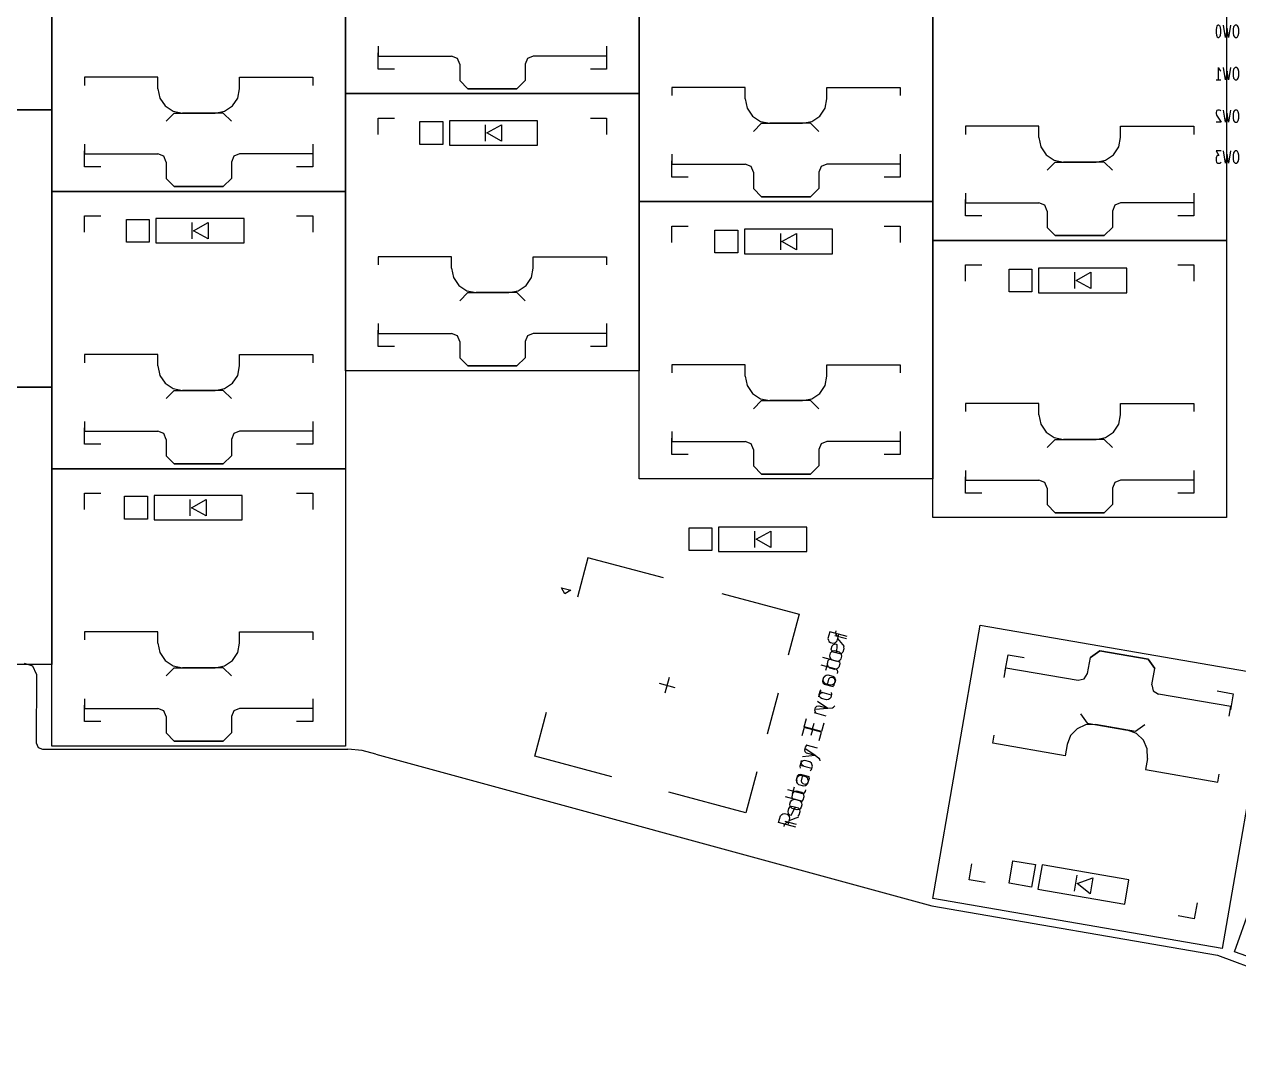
# Model space of a CAD drawing. Extents: x 10 to 287, y 10 to 200.
# Drawn here: x 93.2 to 167.7, y 73.4 to 136.4 of the extents above; entities that cross this region are included whole.
import ezdxf

# ---------------------------------------------------------------- set-up
doc = ezdxf.new("R2010")
doc.units = 0

msp = doc.modelspace()

# ---------------------------------------------------------------- linework, layer by layer
at = {"layer": 'Layer 1'}
for p, q in [((112.91, 132.107), (112.91, 149.107)), ((130.91, 149.107), (130.91, 132.107)), ((94.91, 148.107), (94.91, 131.107)), ((94.91, 126.107), (94.91, 143.107)), ((112.91, 143.107), (112.91, 126.107)), ((130.91, 125.487), (130.91, 142.487)), ((148.91, 142.487), (148.91, 125.487)), ((148.91, 123.107), (148.91, 140.107)), ((166.91, 140.107), (166.91, 123.107)), ((166.317, 136.235), (166.293, 136.163)), ((166.341, 136.27), (166.317, 136.235)), ((166.389, 136.306), (166.341, 136.27)), ((166.436, 136.306), (166.389, 136.306)), ((166.484, 136.27), (166.436, 136.306)), ((166.508, 136.235), (166.484, 136.27)), ((166.531, 136.163), (166.508, 136.235)), ((166.841, 135.556), (166.722, 136.306)), ((167.15, 136.306), (167.031, 135.556)), ((167.389, 136.27), (167.341, 136.199)), ((167.436, 136.306), (167.389, 136.27)), ((167.531, 136.306), (167.436, 136.306)), ((167.579, 136.27), (167.531, 136.306)), ((167.627, 136.199), (167.579, 136.27)), ((166.293, 136.163), (166.269, 136.02)), ((166.269, 136.02), (166.269, 135.842)), ((166.269, 135.842), (166.293, 135.699)), ((166.293, 135.699), (166.317, 135.628)), ((166.317, 135.628), (166.341, 135.592)), ((166.341, 135.592), (166.389, 135.556)), ((166.389, 135.556), (166.436, 135.556)), ((166.436, 135.556), (166.484, 135.592)), ((166.484, 135.592), (166.508, 135.628)), ((166.508, 135.628), (166.531, 135.699)), ((166.555, 136.02), (166.531, 136.163)), ((166.531, 135.699), (166.555, 135.842)), ((166.555, 135.842), (166.555, 136.02)), ((166.936, 136.092), (166.841, 135.556)), ((167.031, 135.556), (166.936, 136.092)), ((167.341, 136.199), (167.317, 136.056)), ((167.317, 136.056), (167.317, 135.806)), ((167.317, 135.806), (167.341, 135.663)), ((167.341, 135.663), (167.389, 135.592)), ((167.389, 135.592), (167.436, 135.556)), ((167.436, 135.556), (167.531, 135.556)), ((167.531, 135.556), (167.579, 135.592)), ((167.579, 135.592), (167.627, 135.663)), ((167.65, 136.056), (167.627, 136.199)), ((167.627, 135.663), (167.65, 135.806)), ((167.65, 135.806), (167.65, 136.056)), ((114.91, 135.007), (114.91, 134.407)), ((128.91, 135.007), (128.91, 134.407)), ((114.91, 133.607), (114.91, 134.607)), ((114.91, 133.607), (114.91, 134.607)), ((114.91, 134.407), (119.41, 134.407)), ((119.76355, 134.26055), (119.41, 134.407)), ((119.91, 133.907), (119.76355, 134.26055)), ((124.05645, 134.26055), (123.91, 133.907)), ((124.41, 134.407), (124.05645, 134.26055)), ((128.91, 134.407), (124.41, 134.407)), ((128.91, 134.607), (128.91, 133.607)), ((128.91, 134.607), (128.91, 133.607)), ((115.91, 133.607), (114.91, 133.607)), ((115.91, 133.607), (114.91, 133.607)), ((119.91, 133.907), (119.91, 132.907)), ((123.91, 133.907), (123.91, 132.907)), ((128.91, 133.607), (127.91, 133.607)), ((128.91, 133.607), (127.91, 133.607)), ((166.412, 132.953), (166.412, 133.703)), ((166.412, 133.703), (166.46, 133.596)), ((166.46, 133.596), (166.508, 133.524)), ((166.508, 133.524), (166.555, 133.488)), ((166.841, 132.953), (166.722, 133.703)), ((166.936, 133.488), (166.841, 132.953)), ((167.031, 132.953), (166.936, 133.488)), ((167.15, 133.703), (167.031, 132.953)), ((167.341, 133.596), (167.317, 133.453)), ((167.317, 133.453), (167.317, 133.203)), ((167.389, 133.667), (167.341, 133.596)), ((167.436, 133.703), (167.389, 133.667)), ((167.531, 133.703), (167.436, 133.703)), ((167.579, 133.667), (167.531, 133.703)), ((167.627, 133.596), (167.579, 133.667)), ((167.65, 133.453), (167.627, 133.596)), ((167.65, 133.203), (167.65, 133.453)), ((96.91, 133.107), (96.91, 132.607)), ((101.41, 133.107), (96.91, 133.107)), ((101.41, 132.407), (101.41, 133.107)), ((106.41, 133.107), (110.91, 133.107)), ((106.41, 132.407), (106.41, 133.107)), ((110.91, 133.107), (110.91, 132.607)), ((120.41, 132.407), (119.91, 132.907)), ((119.91, 132.907), (120.41, 132.407)), ((123.91, 132.907), (123.41, 132.407)), ((123.41, 132.407), (123.91, 132.907)), ((166.269, 132.953), (166.555, 132.953)), ((167.317, 133.203), (167.341, 133.06)), ((167.341, 133.06), (167.389, 132.988)), ((167.389, 132.988), (167.436, 132.953)), ((167.436, 132.953), (167.531, 132.953)), ((167.531, 132.953), (167.579, 132.988)), ((167.579, 132.988), (167.627, 133.06)), ((167.627, 133.06), (167.65, 133.203)), ((101.41, 132.407), (101.52418, 131.83298)), ((101.52418, 131.83298), (101.84934, 131.34634)), ((105.97066, 131.34634), (106.29582, 131.83298)), ((106.29582, 131.83298), (106.41, 132.407)), ((130.91, 132.107), (112.91, 132.107)), ((112.91, 132.107), (130.91, 132.107)), ((112.91, 115.107), (112.91, 132.107)), ((123.41, 132.407), (120.41, 132.407)), ((120.41, 132.407), (123.41, 132.407)), ((130.91, 132.107), (130.91, 115.107)), ((132.91, 132.487), (132.91, 131.987)), ((137.41, 132.487), (132.91, 132.487)), ((137.41, 131.787), (137.41, 132.487)), ((137.41, 131.787), (137.52418, 131.21298)), ((142.29582, 131.21298), (142.41, 131.787)), ((142.41, 132.487), (146.91, 132.487)), ((142.41, 131.787), (142.41, 132.487)), ((146.91, 132.487), (146.91, 131.987)), ((94.91, 131.107), (76.91, 131.107)), ((76.91, 131.107), (94.91, 131.107)), ((94.91, 131.107), (94.91, 114.107)), ((101.84934, 131.34634), (102.33598, 131.02118)), ((102.33598, 131.02118), (102.91, 130.907)), ((104.91, 130.907), (105.48403, 131.02118)), ((105.48403, 131.02118), (105.97066, 131.34634)), ((137.52418, 131.21298), (137.84934, 130.72634)), ((141.97066, 130.72634), (142.29582, 131.21298)), ((166.293, 131.028), (166.269, 130.956)), ((166.317, 131.063), (166.293, 131.028)), ((166.365, 131.099), (166.317, 131.063)), ((166.484, 131.099), (166.365, 131.099)), ((166.531, 131.063), (166.484, 131.099)), ((166.555, 131.028), (166.531, 131.063)), ((166.841, 130.349), (166.722, 131.099)), ((167.15, 131.099), (167.031, 130.349)), ((167.389, 131.063), (167.341, 130.992)), ((167.436, 131.099), (167.389, 131.063)), ((167.531, 131.099), (167.436, 131.099)), ((167.579, 131.063), (167.531, 131.099)), ((167.627, 130.992), (167.579, 131.063)), ((101.91, 130.407), (102.41, 130.907)), ((102.41, 130.907), (104.91, 130.907)), ((105.41, 130.907), (102.91, 130.907)), ((105.91, 130.407), (105.41, 130.907)), ((114.91, 130.607), (115.91, 130.607)), ((114.91, 129.607), (114.91, 130.607)), ((114.91, 130.607), (115.91, 130.607)), ((114.91, 129.607), (114.91, 130.607)), ((117.462, 128.994), (117.462, 130.391)), ((117.462, 130.391), (118.859, 130.391)), ((118.859, 130.391), (118.859, 128.994)), ((119.271, 130.442), (119.271, 128.942)), ((124.671, 130.442), (119.271, 130.442)), ((119.271, 130.442), (119.271, 128.942)), ((124.671, 130.442), (119.271, 130.442)), ((124.671, 128.942), (124.671, 130.442)), ((124.671, 128.942), (124.671, 130.442)), ((127.91, 130.607), (128.91, 130.607)), ((127.91, 130.607), (128.91, 130.607)), ((128.91, 130.607), (128.91, 129.607)), ((128.91, 130.607), (128.91, 129.607)), ((137.84934, 130.72634), (138.33597, 130.40118)), ((137.91, 129.787), (138.41, 130.287)), ((138.33597, 130.40118), (138.91, 130.287)), ((138.41, 130.287), (140.91, 130.287)), ((141.41, 130.287), (138.91, 130.287)), ((140.91, 130.287), (141.48403, 130.40118)), ((141.91, 129.787), (141.41, 130.287)), ((141.48403, 130.40118), (141.97066, 130.72634)), ((166.269, 130.956), (166.269, 130.885)), ((166.269, 130.885), (166.293, 130.778)), ((166.579, 130.349), (166.269, 130.349)), ((166.293, 130.778), (166.579, 130.349)), ((166.936, 130.885), (166.841, 130.349)), ((167.031, 130.349), (166.936, 130.885)), ((167.341, 130.992), (167.317, 130.849)), ((167.317, 130.849), (167.317, 130.599)), ((167.317, 130.599), (167.341, 130.456)), ((167.341, 130.456), (167.389, 130.385)), ((167.389, 130.385), (167.436, 130.349)), ((167.436, 130.349), (167.531, 130.349)), ((167.531, 130.349), (167.579, 130.385)), ((167.579, 130.385), (167.627, 130.456)), ((167.65, 130.849), (167.627, 130.992)), ((167.627, 130.456), (167.65, 130.599)), ((167.65, 130.599), (167.65, 130.849)), ((121.471, 130.192), (121.471, 129.192)), ((121.471, 130.192), (121.471, 129.192)), ((121.571, 129.692), (122.471, 130.192)), ((121.571, 129.692), (122.471, 130.192)), ((122.471, 129.192), (121.571, 129.692)), ((122.471, 129.192), (121.571, 129.692)), ((122.471, 130.192), (122.471, 129.192)), ((122.471, 130.192), (122.471, 129.192)), ((150.91, 130.107), (150.91, 129.607)), ((155.41, 130.107), (150.91, 130.107)), ((155.41, 129.407), (155.41, 130.107)), ((160.41, 130.107), (164.91, 130.107)), ((160.41, 129.407), (160.41, 130.107)), ((164.91, 130.107), (164.91, 129.607)), ((96.91, 129.007), (96.91, 128.407)), ((110.91, 129.007), (110.91, 128.407)), ((118.859, 128.994), (117.462, 128.994)), ((119.271, 128.942), (124.671, 128.942)), ((119.271, 128.942), (124.671, 128.942)), ((155.41, 129.407), (155.52418, 128.83298)), ((155.52418, 128.83298), (155.84934, 128.34634)), ((159.97066, 128.34634), (160.29582, 128.83298)), ((160.29582, 128.83298), (160.41, 129.407)), ((96.91, 127.607), (96.91, 128.607)), ((96.91, 127.607), (96.91, 128.607)), ((96.91, 128.407), (101.41, 128.407)), ((101.76355, 128.26055), (101.41, 128.407)), ((101.91, 127.907), (101.76355, 128.26055)), ((106.05645, 128.26055), (105.91, 127.907)), ((106.41, 128.407), (106.05645, 128.26055)), ((110.91, 128.407), (106.41, 128.407)), ((110.91, 128.607), (110.91, 127.607)), ((110.91, 128.607), (110.91, 127.607)), ((132.91, 128.387), (132.91, 127.787)), ((146.91, 128.387), (146.91, 127.787)), ((155.84934, 128.34634), (156.33597, 128.02118)), ((159.48403, 128.02118), (159.97066, 128.34634)), ((166.579, 128.588), (166.269, 128.588)), ((166.269, 128.588), (166.436, 128.302)), ((166.293, 128.231), (166.269, 128.16)), ((166.269, 128.16), (166.269, 127.981)), ((166.317, 128.267), (166.293, 128.231)), ((166.365, 128.302), (166.317, 128.267)), ((166.436, 128.302), (166.365, 128.302)), ((166.841, 127.838), (166.722, 128.588)), ((166.936, 128.374), (166.841, 127.838)), ((167.031, 127.838), (166.936, 128.374)), ((167.15, 128.588), (167.031, 127.838)), ((167.341, 128.481), (167.317, 128.338)), ((167.317, 128.338), (167.317, 128.088)), ((167.317, 128.088), (167.341, 127.945)), ((167.389, 128.552), (167.341, 128.481)), ((167.436, 128.588), (167.389, 128.552)), ((167.531, 128.588), (167.436, 128.588)), ((167.579, 128.552), (167.531, 128.588)), ((167.627, 128.481), (167.579, 128.552)), ((167.65, 128.338), (167.627, 128.481)), ((167.627, 127.945), (167.65, 128.088)), ((167.65, 128.088), (167.65, 128.338)), ((97.91, 127.607), (96.91, 127.607)), ((97.91, 127.607), (96.91, 127.607)), ((101.91, 127.907), (101.91, 126.907)), ((105.91, 127.907), (105.91, 126.907)), ((110.91, 127.607), (109.91, 127.607)), ((110.91, 127.607), (109.91, 127.607)), ((132.91, 126.987), (132.91, 127.987)), ((132.91, 126.987), (132.91, 127.987)), ((132.91, 127.787), (137.41, 127.787)), ((137.76355, 127.64055), (137.41, 127.787)), ((137.91, 127.287), (137.76355, 127.64055)), ((137.91, 127.287), (137.91, 126.287)), ((142.05645, 127.64055), (141.91, 127.287)), ((141.91, 127.287), (141.91, 126.287)), ((142.41, 127.787), (142.05645, 127.64055)), ((146.91, 127.787), (142.41, 127.787)), ((146.91, 127.987), (146.91, 126.987)), ((146.91, 127.987), (146.91, 126.987)), ((155.91, 127.407), (156.41, 127.907)), ((156.33597, 128.02118), (156.91, 127.907)), ((156.41, 127.907), (158.91, 127.907)), ((159.41, 127.907), (156.91, 127.907)), ((158.91, 127.907), (159.48403, 128.02118)), ((159.91, 127.407), (159.41, 127.907)), ((166.269, 127.981), (166.293, 127.91)), ((166.293, 127.91), (166.317, 127.874)), ((166.317, 127.874), (166.365, 127.838)), ((166.365, 127.838), (166.508, 127.838)), ((166.508, 127.838), (166.555, 127.874)), ((166.555, 127.874), (166.579, 127.91)), ((167.341, 127.945), (167.389, 127.874)), ((167.389, 127.874), (167.436, 127.838)), ((167.436, 127.838), (167.531, 127.838)), ((167.531, 127.838), (167.579, 127.874)), ((167.579, 127.874), (167.627, 127.945)), ((102.41, 126.407), (101.91, 126.907)), ((101.91, 126.907), (102.41, 126.407)), ((105.91, 126.907), (105.41, 126.407)), ((105.41, 126.407), (105.91, 126.907)), ((133.91, 126.987), (132.91, 126.987)), ((133.91, 126.987), (132.91, 126.987)), ((146.91, 126.987), (145.91, 126.987)), ((146.91, 126.987), (145.91, 126.987)), ((112.91, 126.107), (94.91, 126.107)), ((94.91, 126.107), (112.91, 126.107)), ((94.91, 109.107), (94.91, 126.107)), ((105.41, 126.407), (102.41, 126.407)), ((102.41, 126.407), (105.41, 126.407)), ((112.91, 126.107), (112.91, 109.107)), ((138.41, 125.787), (137.91, 126.287)), ((137.91, 126.287), (138.41, 125.787)), ((141.91, 126.287), (141.41, 125.787)), ((141.41, 125.787), (141.91, 126.287)), ((150.91, 126.007), (150.91, 125.407)), ((164.91, 126.007), (164.91, 125.407)), ((148.91, 125.487), (130.91, 125.487)), ((130.91, 125.482), (148.91, 125.482)), ((130.91, 108.482), (130.91, 125.482)), ((141.41, 125.787), (138.41, 125.787)), ((138.41, 125.787), (141.41, 125.787)), ((148.91, 125.482), (148.91, 108.482)), ((150.91, 124.607), (150.91, 125.607)), ((150.91, 124.607), (150.91, 125.607)), ((150.91, 125.407), (155.41, 125.407)), ((155.76355, 125.26055), (155.41, 125.407)), ((155.91, 124.907), (155.76355, 125.26055)), ((160.05645, 125.26055), (159.91, 124.907)), ((160.41, 125.407), (160.05645, 125.26055)), ((164.91, 125.407), (160.41, 125.407)), ((164.91, 125.607), (164.91, 124.607)), ((164.91, 125.607), (164.91, 124.607)), ((96.91, 124.607), (97.91, 124.607)), ((96.91, 123.607), (96.91, 124.607)), ((96.91, 124.607), (97.91, 124.607)), ((96.91, 123.607), (96.91, 124.607)), ((99.4791, 122.999), (99.4791, 124.396)), ((99.4791, 124.396), (100.876, 124.396)), ((100.876, 124.396), (100.876, 122.999)), ((101.288, 124.448), (101.288, 122.948)), ((106.688, 124.448), (101.288, 124.448)), ((101.288, 124.448), (101.288, 122.948)), ((106.688, 124.448), (101.288, 124.448)), ((106.688, 122.948), (106.688, 124.448)), ((106.688, 122.948), (106.688, 124.448)), ((109.91, 124.607), (110.91, 124.607)), ((109.91, 124.607), (110.91, 124.607)), ((110.91, 124.607), (110.91, 123.607)), ((110.91, 124.607), (110.91, 123.607)), ((151.91, 124.607), (150.91, 124.607)), ((151.91, 124.607), (150.91, 124.607)), ((155.91, 124.907), (155.91, 123.907)), ((159.91, 124.907), (159.91, 123.907)), ((164.91, 124.607), (163.91, 124.607)), ((164.91, 124.607), (163.91, 124.607)), ((103.488, 124.198), (103.488, 123.198)), ((103.488, 124.198), (103.488, 123.198)), ((103.588, 123.698), (104.488, 124.198)), ((103.588, 123.698), (104.488, 124.198)), ((104.488, 123.198), (103.588, 123.698)), ((104.488, 123.198), (103.588, 123.698)), ((104.488, 124.198), (104.488, 123.198)), ((104.488, 124.198), (104.488, 123.198)), ((132.91, 123.982), (133.91, 123.982)), ((132.91, 122.982), (132.91, 123.982)), ((132.91, 123.982), (133.91, 123.982)), ((132.91, 122.982), (132.91, 123.982)), ((135.547, 122.339), (135.547, 123.736)), ((135.547, 123.736), (136.944, 123.736)), ((136.944, 123.736), (136.944, 122.339)), ((137.356, 123.787), (137.356, 122.287)), ((142.756, 123.787), (137.356, 123.787)), ((137.356, 123.787), (137.356, 122.287)), ((142.756, 123.787), (137.356, 123.787)), ((142.756, 122.287), (142.756, 123.787)), ((142.756, 122.287), (142.756, 123.787)), ((145.91, 123.982), (146.91, 123.982)), ((145.91, 123.982), (146.91, 123.982)), ((146.91, 123.982), (146.91, 122.982)), ((146.91, 123.982), (146.91, 122.982)), ((156.41, 123.407), (155.91, 123.907)), ((155.91, 123.907), (156.41, 123.407)), ((159.91, 123.907), (159.41, 123.407)), ((159.41, 123.407), (159.91, 123.907)), ((100.876, 122.999), (99.4791, 122.999)), ((101.288, 122.948), (106.688, 122.948)), ((101.288, 122.948), (106.688, 122.948)), ((139.556, 123.537), (139.556, 122.537)), ((139.556, 123.537), (139.556, 122.537)), ((139.656, 123.037), (140.556, 123.537)), ((139.656, 123.037), (140.556, 123.537)), ((140.556, 122.537), (139.656, 123.037)), ((140.556, 122.537), (139.656, 123.037)), ((140.556, 123.537), (140.556, 122.537)), ((140.556, 123.537), (140.556, 122.537)), ((166.91, 123.107), (148.91, 123.107)), ((148.91, 123.107), (166.91, 123.107)), ((148.91, 106.107), (148.91, 123.107)), ((159.41, 123.407), (156.41, 123.407)), ((156.41, 123.407), (159.41, 123.407)), ((166.91, 123.107), (166.91, 106.107)), ((114.91, 122.107), (114.91, 121.607)), ((119.41, 122.107), (114.91, 122.107)), ((119.41, 121.407), (119.41, 122.107)), ((124.41, 122.107), (128.91, 122.107)), ((124.41, 121.407), (124.41, 122.107)), ((128.91, 122.107), (128.91, 121.607)), ((136.944, 122.339), (135.547, 122.339)), ((137.356, 122.287), (142.756, 122.287)), ((137.356, 122.287), (142.756, 122.287)), ((119.41, 121.407), (119.52418, 120.83298)), ((124.29582, 120.83298), (124.41, 121.407)), ((150.91, 121.607), (151.91, 121.607)), ((150.91, 120.607), (150.91, 121.607)), ((150.91, 121.607), (151.91, 121.607)), ((150.91, 120.607), (150.91, 121.607)), ((153.581, 119.951), (153.581, 121.348)), ((153.581, 121.348), (154.978, 121.348)), ((154.978, 121.348), (154.978, 119.951)), ((155.39, 121.4), (155.39, 119.9)), ((160.79, 121.4), (155.39, 121.4)), ((155.39, 121.4), (155.39, 119.9)), ((160.79, 121.4), (155.39, 121.4)), ((160.79, 119.9), (160.79, 121.4)), ((160.79, 119.9), (160.79, 121.4)), ((163.91, 121.607), (164.91, 121.607)), ((163.91, 121.607), (164.91, 121.607)), ((164.91, 121.607), (164.91, 120.607)), ((164.91, 121.607), (164.91, 120.607)), ((119.52418, 120.83298), (119.84934, 120.34634)), ((123.97066, 120.34634), (124.29582, 120.83298)), ((157.59, 121.15), (157.59, 120.15)), ((157.59, 121.15), (157.59, 120.15)), ((157.69, 120.65), (158.59, 121.15)), ((157.69, 120.65), (158.59, 121.15)), ((158.59, 120.15), (157.69, 120.65)), ((158.59, 120.15), (157.69, 120.65)), ((158.59, 121.15), (158.59, 120.15)), ((158.59, 121.15), (158.59, 120.15)), ((119.84934, 120.34634), (120.33598, 120.02118)), ((119.91, 119.407), (120.41, 119.907)), ((120.33598, 120.02118), (120.91, 119.907)), ((120.41, 119.907), (122.91, 119.907)), ((123.41, 119.907), (120.91, 119.907)), ((122.91, 119.907), (123.48403, 120.02118)), ((123.91, 119.407), (123.41, 119.907)), ((123.48403, 120.02118), (123.97066, 120.34634)), ((154.978, 119.951), (153.581, 119.951)), ((155.39, 119.9), (160.79, 119.9)), ((155.39, 119.9), (160.79, 119.9)), ((114.91, 118.007), (114.91, 117.407)), ((128.91, 118.007), (128.91, 117.407)), ((114.91, 116.607), (114.91, 117.607)), ((114.91, 116.607), (114.91, 117.607)), ((114.91, 117.407), (119.41, 117.407)), ((119.76355, 117.26055), (119.41, 117.407)), ((119.91, 116.907), (119.76355, 117.26055)), ((119.91, 116.907), (119.91, 115.907)), ((124.05645, 117.26055), (123.91, 116.907)), ((123.91, 116.907), (123.91, 115.907)), ((124.41, 117.407), (124.05645, 117.26055)), ((128.91, 117.407), (124.41, 117.407)), ((128.91, 117.607), (128.91, 116.607)), ((128.91, 117.607), (128.91, 116.607)), ((115.91, 116.607), (114.91, 116.607)), ((115.91, 116.607), (114.91, 116.607)), ((128.91, 116.607), (127.91, 116.607)), ((128.91, 116.607), (127.91, 116.607)), ((96.91, 116.107), (96.91, 115.607)), ((101.41, 116.107), (96.91, 116.107)), ((101.41, 115.407), (101.41, 116.107)), ((101.41, 115.407), (101.52418, 114.83298)), ((106.29582, 114.83298), (106.41, 115.407)), ((106.41, 116.107), (110.91, 116.107)), ((106.41, 115.407), (106.41, 116.107)), ((110.91, 116.107), (110.91, 115.607)), ((120.41, 115.407), (119.91, 115.907)), ((119.91, 115.907), (120.41, 115.407)), ((123.41, 115.407), (120.41, 115.407)), ((120.41, 115.407), (123.41, 115.407)), ((123.91, 115.907), (123.41, 115.407)), ((123.41, 115.407), (123.91, 115.907)), ((132.91, 115.482), (132.91, 114.982)), ((137.41, 115.482), (132.91, 115.482)), ((137.41, 114.782), (137.41, 115.482)), ((142.41, 115.482), (146.91, 115.482)), ((142.41, 114.782), (142.41, 115.482)), ((146.91, 115.482), (146.91, 114.982)), ((101.52418, 114.83298), (101.84934, 114.34634)), ((105.97066, 114.34634), (106.29582, 114.83298)), ((130.91, 115.107), (112.91, 115.107)), ((137.41, 114.782), (137.52418, 114.20798)), ((142.29582, 114.20798), (142.41, 114.782)), ((94.91, 114.107), (76.91, 114.107)), ((76.91, 114.107), (94.91, 114.107)), ((94.91, 114.107), (94.91, 97.107)), ((101.84934, 114.34634), (102.33598, 114.02118)), ((101.91, 113.407), (102.41, 113.907)), ((102.33598, 114.02118), (102.91, 113.907)), ((102.41, 113.907), (104.91, 113.907)), ((105.41, 113.907), (102.91, 113.907)), ((104.91, 113.907), (105.48403, 114.02118)), ((105.91, 113.407), (105.41, 113.907)), ((105.48403, 114.02118), (105.97066, 114.34634)), ((137.52418, 114.20798), (137.84934, 113.72134)), ((141.97066, 113.72134), (142.29582, 114.20798)), ((137.84934, 113.72134), (138.33597, 113.39618)), ((137.91, 112.782), (138.41, 113.282)), ((138.33597, 113.39618), (138.91, 113.282)), ((138.41, 113.282), (140.91, 113.282)), ((141.41, 113.282), (138.91, 113.282)), ((140.91, 113.282), (141.48403, 113.39618)), ((141.91, 112.782), (141.41, 113.282)), ((141.48403, 113.39618), (141.97066, 113.72134)), ((150.91, 113.107), (150.91, 112.607)), ((155.41, 113.107), (150.91, 113.107)), ((155.41, 112.407), (155.41, 113.107)), ((155.41, 112.407), (155.52418, 111.83298)), ((160.29582, 111.83298), (160.41, 112.407)), ((160.41, 113.107), (164.91, 113.107)), ((160.41, 112.407), (160.41, 113.107)), ((164.91, 113.107), (164.91, 112.607)), ((96.91, 112.007), (96.91, 111.407)), ((110.91, 112.007), (110.91, 111.407)), ((155.52418, 111.83298), (155.84934, 111.34634)), ((159.97066, 111.34634), (160.29582, 111.83298)), ((96.91, 110.607), (96.91, 111.607)), ((96.91, 110.607), (96.91, 111.607)), ((96.91, 111.407), (101.41, 111.407)), ((101.76355, 111.26055), (101.41, 111.407)), ((101.91, 110.907), (101.76355, 111.26055)), ((106.05645, 111.26055), (105.91, 110.907)), ((106.41, 111.407), (106.05645, 111.26055)), ((110.91, 111.407), (106.41, 111.407)), ((110.91, 111.607), (110.91, 110.607)), ((110.91, 111.607), (110.91, 110.607)), ((132.91, 111.382), (132.91, 110.782)), ((132.91, 109.982), (132.91, 110.982)), ((132.91, 109.982), (132.91, 110.982)), ((146.91, 111.382), (146.91, 110.782)), ((146.91, 110.982), (146.91, 109.982)), ((146.91, 110.982), (146.91, 109.982)), ((155.84934, 111.34634), (156.33597, 111.02118)), ((156.33597, 111.02118), (156.91, 110.907)), ((158.91, 110.907), (159.48403, 111.02118)), ((159.48403, 111.02118), (159.97066, 111.34634)), ((97.91, 110.607), (96.91, 110.607)), ((97.91, 110.607), (96.91, 110.607)), ((101.91, 110.907), (101.91, 109.907)), ((105.91, 110.907), (105.91, 109.907)), ((110.91, 110.607), (109.91, 110.607)), ((110.91, 110.607), (109.91, 110.607)), ((132.91, 110.782), (137.41, 110.782)), ((137.76355, 110.63555), (137.41, 110.782)), ((137.91, 110.282), (137.76355, 110.63555)), ((137.91, 110.282), (137.91, 109.282)), ((142.05645, 110.63555), (141.91, 110.282)), ((141.91, 110.282), (141.91, 109.282)), ((142.41, 110.782), (142.05645, 110.63555)), ((146.91, 110.782), (142.41, 110.782)), ((155.91, 110.407), (156.41, 110.907)), ((156.41, 110.907), (158.91, 110.907)), ((159.41, 110.907), (156.91, 110.907)), ((159.91, 110.407), (159.41, 110.907)), ((102.41, 109.407), (101.91, 109.907)), ((101.91, 109.907), (102.41, 109.407)), ((105.91, 109.907), (105.41, 109.407)), ((105.41, 109.407), (105.91, 109.907)), ((133.91, 109.982), (132.91, 109.982)), ((133.91, 109.982), (132.91, 109.982)), ((146.91, 109.982), (145.91, 109.982)), ((146.91, 109.982), (145.91, 109.982)), ((112.91, 109.107), (94.91, 109.107)), ((94.91, 109.107), (112.91, 109.107)), ((94.91, 92.107), (94.91, 109.107)), ((105.41, 109.407), (102.41, 109.407)), ((102.41, 109.407), (105.41, 109.407)), ((112.91, 109.107), (112.91, 92.107)), ((138.41, 108.782), (137.91, 109.282)), ((137.91, 109.282), (138.41, 108.782)), ((141.41, 108.782), (138.41, 108.782)), ((138.41, 108.782), (141.41, 108.782)), ((141.91, 109.282), (141.41, 108.782)), ((141.41, 108.782), (141.91, 109.282)), ((150.91, 109.007), (150.91, 108.407)), ((164.91, 109.007), (164.91, 108.407)), ((148.91, 108.482), (130.91, 108.482)), ((150.91, 107.607), (150.91, 108.607)), ((150.91, 107.607), (150.91, 108.607)), ((150.91, 108.407), (155.41, 108.407)), ((155.76355, 108.26055), (155.41, 108.407)), ((155.91, 107.907), (155.76355, 108.26055)), ((160.05645, 108.26055), (159.91, 107.907)), ((160.41, 108.407), (160.05645, 108.26055)), ((164.91, 108.407), (160.41, 108.407)), ((164.91, 108.607), (164.91, 107.607)), ((164.91, 108.607), (164.91, 107.607)), ((96.91, 107.607), (97.91, 107.607)), ((96.91, 106.607), (96.91, 107.607)), ((96.91, 107.607), (97.91, 107.607)), ((96.91, 106.607), (96.91, 107.607)), ((99.3615, 106.019), (99.3615, 107.416)), ((99.3615, 107.416), (100.758, 107.416)), ((100.758, 107.416), (100.758, 106.019)), ((101.17, 107.467), (101.17, 105.967)), ((106.57, 107.467), (101.17, 107.467)), ((101.17, 107.467), (101.17, 105.967)), ((106.57, 107.467), (101.17, 107.467)), ((103.37, 107.217), (103.37, 106.217)), ((103.37, 107.217), (103.37, 106.217)), ((103.47, 106.717), (104.37, 107.217)), ((103.47, 106.717), (104.37, 107.217)), ((104.37, 107.217), (104.37, 106.217)), ((104.37, 107.217), (104.37, 106.217)), ((106.57, 105.967), (106.57, 107.467)), ((106.57, 105.967), (106.57, 107.467)), ((109.91, 107.607), (110.91, 107.607)), ((109.91, 107.607), (110.91, 107.607)), ((110.91, 107.607), (110.91, 106.607)), ((110.91, 107.607), (110.91, 106.607)), ((151.91, 107.607), (150.91, 107.607)), ((151.91, 107.607), (150.91, 107.607)), ((155.91, 107.907), (155.91, 106.907)), ((159.91, 107.907), (159.91, 106.907)), ((164.91, 107.607), (163.91, 107.607)), ((164.91, 107.607), (163.91, 107.607)), ((104.37, 106.217), (103.47, 106.717)), ((104.37, 106.217), (103.47, 106.717)), ((156.41, 106.407), (155.91, 106.907)), ((155.91, 106.907), (156.41, 106.407)), ((159.91, 106.907), (159.41, 106.407)), ((159.41, 106.407), (159.91, 106.907)), ((100.758, 106.019), (99.3615, 106.019)), ((101.17, 105.967), (106.57, 105.967)), ((101.17, 105.967), (106.57, 105.967)), ((166.91, 106.107), (148.91, 106.107)), ((159.41, 106.407), (156.41, 106.407)), ((156.41, 106.407), (159.41, 106.407)), ((133.966, 104.084), (133.966, 105.481)), ((133.966, 105.481), (135.363, 105.481)), ((135.363, 105.481), (135.363, 104.084)), ((135.775, 105.532), (135.775, 104.032)), ((141.175, 105.532), (135.775, 105.532)), ((135.775, 105.532), (135.775, 104.032)), ((141.175, 105.532), (135.775, 105.532)), ((137.975, 105.282), (137.975, 104.282)), ((137.975, 105.282), (137.975, 104.282)), ((138.075, 104.782), (138.975, 105.282)), ((138.075, 104.782), (138.975, 105.282)), ((138.975, 105.282), (138.975, 104.282)), ((138.975, 105.282), (138.975, 104.282)), ((141.175, 104.032), (141.175, 105.532)), ((141.175, 104.032), (141.175, 105.532)), ((138.975, 104.282), (138.075, 104.782)), ((138.975, 104.282), (138.075, 104.782)), ((127.766, 103.651), (127.119, 101.236)), ((132.402, 102.409), (127.766, 103.651)), ((135.363, 104.084), (133.966, 104.084)), ((135.775, 104.032), (141.175, 104.032)), ((135.775, 104.032), (141.175, 104.032)), ((126.134, 101.811), (126.714, 101.656)), ((126.346, 101.444), (126.134, 101.811)), ((126.714, 101.656), (126.346, 101.444)), ((135.976, 101.451), (140.709, 100.183)), ((140.709, 100.183), (140.036, 97.6716)), ((96.91, 99.107), (96.91, 98.607)), ((101.41, 99.107), (96.91, 99.107)), ((101.41, 98.407), (101.41, 99.107)), ((106.41, 99.107), (110.91, 99.107)), ((106.41, 98.407), (106.41, 99.107)), ((110.91, 99.107), (110.91, 98.607)), ((142.585, 99.1065), (142.476, 98.7018)), ((143.647, 98.8218), (142.585, 99.1065)), ((142.953, 99.0622), (142.98, 99.1634)), ((142.976, 98.9475), (142.953, 99.0622)), ((148.904, 82.7615), (151.798, 99.5135)), ((151.798, 99.5135), (169.535, 96.4497)), ((101.41, 98.407), (101.52418, 97.83298)), ((106.29582, 97.83298), (106.41, 98.407)), ((142.476, 98.7018), (142.5, 98.587)), ((142.5, 98.587), (142.537, 98.5229)), ((142.537, 98.5229), (142.625, 98.4452)), ((142.625, 98.4452), (142.776, 98.4045)), ((142.736, 98.2527), (142.813, 98.3403)), ((142.776, 98.4045), (142.891, 98.428)), ((142.813, 98.3403), (142.928, 98.3638)), ((142.891, 98.428), (142.955, 98.465)), ((143.607, 98.67), (142.898, 98.8598)), ((142.928, 98.3638), (143.029, 98.3367)), ((142.955, 98.465), (143.033, 98.5526)), ((143.013, 98.8833), (142.976, 98.9475)), ((143.029, 98.3367), (142.995, 97.8036)), ((143.101, 98.8056), (143.013, 98.8833)), ((143.033, 98.5526), (143.141, 98.9574)), ((143.485, 98.2147), (143.074, 98.7044)), ((101.52418, 97.83298), (101.84934, 97.34634)), ((105.97066, 97.34634), (106.29582, 97.83298)), ((143.227, 97.2534), (142.165, 97.5381)), ((142.614, 97.7973), (142.573, 97.6455)), ((142.573, 97.6455), (142.596, 97.5308)), ((142.596, 97.5308), (142.633, 97.4666)), ((142.691, 97.885), (142.614, 97.7973)), ((142.681, 98.0503), (142.736, 98.2527)), ((142.705, 97.9356), (142.681, 98.0503)), ((142.756, 97.922), (142.691, 97.885)), ((142.792, 97.8579), (142.705, 97.9356)), ((142.87, 97.9455), (142.756, 97.922)), ((143.197, 97.7494), (142.792, 97.8579)), ((143.174, 97.8641), (142.87, 97.9455)), ((143.262, 97.7864), (143.174, 97.8641)), ((143.312, 97.7729), (143.197, 97.7494)), ((143.298, 97.7223), (143.262, 97.7864)), ((143.281, 97.4557), (143.322, 97.6075)), ((143.322, 97.6075), (143.298, 97.7223)), ((143.39, 97.8605), (143.312, 97.7729)), ((143.444, 98.0629), (143.39, 97.8605)), ((143.421, 98.1776), (143.444, 98.0629)), ((153.343, 96.7095), (153.513, 97.6949)), ((153.343, 96.7095), (153.513, 97.6949)), ((153.513, 97.6949), (154.499, 97.5247)), ((153.513, 97.6949), (154.499, 97.5247)), ((158.389, 96.5482), (158.56, 97.5337)), ((158.56, 97.5337), (159.137, 97.9413)), ((159.137, 97.9413), (158.56, 97.5337)), ((159.137, 97.9413), (162.094, 97.4306)), ((162.094, 97.4306), (159.137, 97.9413)), ((94.91, 97.107), (76.91, 97.107)), ((93.7333, 96.99971), (93.22, 97.1711)), ((93.9571, 96.507), (93.7333, 96.99971)), ((101.84934, 97.34634), (102.33598, 97.02118)), ((101.91, 96.407), (102.41, 96.907)), ((102.33598, 97.02118), (102.91, 96.907)), ((102.41, 96.907), (104.91, 96.907)), ((105.41, 96.907), (102.91, 96.907)), ((104.91, 96.907), (105.48403, 97.02118)), ((105.91, 96.407), (105.41, 96.907)), ((105.48403, 97.02118), (105.97066, 97.34634)), ((142.042, 97.0827), (142.953, 96.8387)), ((142.437, 97.1396), (142.329, 96.7348)), ((142.437, 97.1396), (142.492, 97.342)), ((142.461, 97.0248), (142.437, 97.1396)), ((142.498, 96.9607), (142.461, 97.0248)), ((142.492, 97.342), (142.569, 97.4296)), ((142.585, 96.883), (142.498, 96.9607)), ((142.889, 96.8016), (142.585, 96.883)), ((142.633, 97.4666), (142.721, 97.3889)), ((142.721, 97.3889), (143.025, 97.3076)), ((143.004, 96.8251), (142.889, 96.8016)), ((142.953, 96.8387), (143.041, 96.761)), ((143.068, 96.8621), (143.004, 96.8251)), ((143.025, 97.3076), (143.139, 97.3311)), ((143.146, 96.9498), (143.068, 96.8621)), ((143.139, 97.3311), (143.204, 97.3681)), ((143.2, 97.1522), (143.146, 96.9498)), ((143.177, 97.2669), (143.2, 97.1522)), ((143.204, 97.3681), (143.281, 97.4557)), ((153.275, 96.3153), (153.377, 96.9066)), ((153.377, 96.9066), (157.811, 96.1407)), ((162.094, 97.4306), (162.501, 96.8528)), ((162.501, 96.8528), (162.094, 97.4306)), ((162.331, 95.8674), (162.501, 96.8528)), ((93.9571, 96.507), (93.95, 92.297)), ((132.737, 96.3148), (132.478, 95.3488)), ((142.153, 96.0771), (142.207, 96.2794)), ((142.176, 95.9623), (142.153, 96.0771)), ((142.18, 96.1783), (142.22, 96.33)), ((142.203, 96.0635), (142.18, 96.1783)), ((142.24, 95.9994), (142.203, 96.0635)), ((142.207, 96.2794), (142.285, 96.3671)), ((142.22, 96.33), (142.298, 96.4177)), ((142.298, 96.4177), (142.362, 96.4547)), ((142.362, 96.4547), (142.477, 96.4782)), ((142.511, 96.1981), (142.443, 95.9451)), ((142.477, 96.4782), (142.781, 96.3969)), ((142.588, 96.2857), (142.511, 96.1981)), ((142.703, 96.3092), (142.588, 96.2857)), ((142.804, 96.2821), (142.703, 96.3092)), ((142.781, 96.3969), (142.868, 96.3191)), ((142.892, 96.2044), (142.804, 96.2821)), ((142.847, 95.8367), (142.915, 96.0896)), ((142.868, 96.3191), (142.905, 96.255)), ((142.929, 96.1402), (142.888, 95.9885)), ((142.915, 96.0896), (142.892, 96.2044)), ((142.905, 96.255), (142.929, 96.1402)), ((143.064, 96.6462), (143.037, 96.545)), ((143.041, 96.761), (143.064, 96.6462)), ((157.811, 96.1407), (158.18441, 96.22472)), ((158.18441, 96.22472), (158.389, 96.5482)), ((169.535, 96.4497), (166.642, 79.6977)), ((132.124, 95.9612), (133.09, 95.7024)), ((139.415, 95.3534), (138.742, 92.842)), ((142, 95.3046), (141.922, 95.2169)), ((141.936, 95.2675), (141.99, 95.4699)), ((142.685, 95.2295), (141.976, 95.4193)), ((141.99, 95.4699), (142.068, 95.5575)), ((142.064, 95.3416), (142, 95.3046)), ((142.179, 95.3651), (142.064, 95.3416)), ((142.264, 95.8846), (142.176, 95.9623)), ((142.328, 95.9216), (142.24, 95.9994)), ((142.82, 95.7355), (142.264, 95.8846)), ((142.631, 95.8403), (142.328, 95.9216)), ((142.443, 95.9451), (142.365, 95.8575)), ((142.746, 95.8638), (142.631, 95.8403)), ((142.698, 95.2801), (142.644, 95.0777)), ((142.675, 95.3949), (142.698, 95.2801)), ((142.81, 95.9008), (142.746, 95.8638)), ((142.77, 95.749), (142.847, 95.8367)), ((142.888, 95.9885), (142.81, 95.9008)), ((162.331, 95.8674), (162.41492, 95.49427)), ((162.41492, 95.49427), (162.738, 95.2896)), ((167.173, 94.5237), (162.738, 95.2896)), ((166.324, 95.4822), (167.309, 95.312)), ((166.324, 95.4822), (167.309, 95.312)), ((167.309, 95.312), (167.139, 94.3266)), ((167.309, 95.312), (167.139, 94.3266)), ((167.402, 79.4925), (173.049, 95.5273)), ((96.91, 95.007), (96.91, 94.407)), ((96.91, 93.607), (96.91, 94.607)), ((96.91, 93.607), (96.91, 94.607)), ((110.91, 95.007), (110.91, 94.407)), ((110.91, 94.607), (110.91, 93.607)), ((110.91, 94.607), (110.91, 93.607)), ((141.719, 94.458), (141.797, 94.5456)), ((141.797, 94.5456), (141.911, 94.5691)), ((141.827, 94.8628), (142.468, 94.42)), ((141.922, 95.2169), (141.895, 95.1157)), ((141.911, 94.5691), (142.468, 94.42)), ((141.959, 95.1528), (141.936, 95.2675)), ((141.996, 95.0886), (141.959, 95.1528)), ((142.084, 95.0109), (141.996, 95.0886)), ((142.387, 94.9296), (142.084, 95.0109)), ((142.502, 94.953), (142.387, 94.9296)), ((142.566, 94.9901), (142.502, 94.953)), ((142.644, 95.0777), (142.566, 94.9901)), ((142.812, 94.4904), (142.89, 94.5781)), ((96.91, 94.407), (101.41, 94.407)), ((101.76355, 94.26055), (101.41, 94.407)), ((101.91, 93.907), (101.76355, 94.26055)), ((101.91, 93.907), (101.91, 92.907)), ((106.05645, 94.26055), (105.91, 93.907)), ((105.91, 93.907), (105.91, 92.907)), ((106.41, 94.407), (106.05645, 94.26055)), ((110.91, 94.407), (106.41, 94.407)), ((124.505, 91.4805), (125.23, 94.1851)), ((141.026, 93.288), (141.161, 93.7939)), ((141.637, 94.1544), (142.346, 93.9646)), ((141.678, 94.3062), (141.719, 94.458)), ((141.702, 94.1914), (141.678, 94.3062)), ((141.692, 94.3568), (142.468, 94.42)), ((141.739, 94.1273), (141.702, 94.1914)), ((142.468, 94.42), (142.748, 94.4534)), ((142.748, 94.4534), (142.812, 94.4904)), ((157.964, 94.0847), (158.371, 93.5069)), ((167.071, 93.9324), (167.173, 94.5237)), ((97.91, 93.607), (96.91, 93.607)), ((97.91, 93.607), (96.91, 93.607)), ((110.91, 93.607), (109.91, 93.607)), ((110.91, 93.607), (109.91, 93.607)), ((141.012, 93.2374), (140.877, 92.7314)), ((142.075, 92.9527), (141.012, 93.2374)), ((142.088, 93.0033), (141.026, 93.288)), ((141.518, 93.1018), (141.423, 92.7476)), ((141.532, 93.1524), (141.627, 93.5066)), ((142.224, 93.5092), (142.088, 93.0033)), ((157.74431, 93.16923), (157.34649, 92.75417)), ((158.26872, 93.40488), (157.74431, 93.16923)), ((158.864, 93.4218), (158.26872, 93.40488)), ((158.371, 93.5069), (160.835, 93.0814)), ((161.328, 92.9963), (158.864, 93.4218)), ((161.38127, 92.87123), (160.835, 93.0814)), ((161.905, 93.4039), (161.328, 92.9963)), ((102.41, 92.407), (101.91, 92.907)), ((101.91, 92.907), (102.41, 92.407)), ((105.41, 92.407), (102.41, 92.407)), ((102.41, 92.407), (105.41, 92.407)), ((105.91, 92.907), (105.41, 92.407)), ((105.41, 92.407), (105.91, 92.907)), ((141.939, 92.4467), (142.075, 92.9527)), ((152.577, 92.2752), (152.662, 92.7679)), ((157.34649, 92.75417), (157.131, 92.199)), ((161.80552, 92.46801), (161.38127, 92.87123)), ((162.04316, 91.93312), (161.80552, 92.46801)), ((93.95, 92.297), (94.06423, 92.02123)), ((94.06423, 92.02123), (94.34, 91.907)), ((94.34, 91.907), (113.04, 91.917)), ((112.91, 92.107), (94.91, 92.107)), ((113.91886, 91.84001), (113.04, 91.917)), ((114.77, 91.6079), (113.91886, 91.84001)), ((114.77, 91.6079), (148.84, 82.3169)), ((141.068, 92.0294), (141.027, 91.8776)), ((141.027, 91.8776), (141.051, 91.7628)), ((141.051, 91.7628), (141.139, 91.6851)), ((141.055, 91.9788), (141.695, 91.536)), ((141.146, 92.117), (141.068, 92.0294)), ((141.109, 92.1812), (141.817, 91.9914)), ((141.139, 91.6851), (141.695, 91.536)), ((141.21, 92.154), (141.146, 92.117)), ((157.012, 91.5092), (152.577, 92.2752)), ((157.131, 92.199), (157.012, 91.5092)), ((162.058, 91.348), (162.04316, 91.93312)), ((129.238, 90.2123), (124.505, 91.4805)), ((140.81, 91.068), (140.756, 90.8657)), ((140.756, 90.8657), (140.78, 90.7509)), ((141.478, 90.7265), (140.77, 90.9163)), ((140.888, 91.1557), (140.81, 91.068)), ((140.824, 91.1186), (140.851, 91.2198)), ((140.848, 91.0039), (140.824, 91.1186)), ((140.885, 90.9397), (140.848, 91.0039)), ((140.972, 90.862), (140.885, 90.9397)), ((140.952, 91.1927), (140.888, 91.1557)), ((140.919, 91.4728), (141.695, 91.536)), ((141.067, 91.2162), (140.952, 91.1927)), ((141.371, 91.1349), (141.067, 91.2162)), ((141.458, 91.0571), (141.371, 91.1349)), ((141.495, 90.993), (141.458, 91.0571)), ((141.465, 90.6759), (141.519, 90.8782)), ((141.519, 90.8782), (141.495, 90.993)), ((141.695, 91.536), (141.921, 91.367)), ((141.921, 91.367), (141.958, 91.3029)), ((141.958, 91.3029), (141.982, 91.1881)), ((162.058, 91.348), (161.939, 90.6582)), ((138.121, 90.5238), (137.448, 88.0124)), ((140.566, 90.1573), (140.526, 90.0055)), ((140.594, 90.2585), (140.539, 90.0561)), ((140.644, 90.245), (140.566, 90.1573)), ((140.671, 90.3461), (140.594, 90.2585)), ((140.708, 90.282), (140.644, 90.245)), ((140.786, 90.3696), (140.671, 90.3461)), ((140.823, 90.3055), (140.708, 90.282)), ((141.343, 90.2205), (140.786, 90.3696)), ((141.127, 90.2241), (140.823, 90.3055)), ((140.843, 89.9748), (140.911, 90.2278)), ((140.911, 90.2278), (140.887, 90.3425)), ((141.214, 90.1464), (141.127, 90.2241)), ((141.251, 90.0823), (141.214, 90.1464)), ((141.315, 90.1193), (141.248, 89.8663)), ((141.275, 89.9675), (141.251, 90.0823)), ((141.292, 90.2341), (141.315, 90.1193)), ((141.387, 90.5882), (141.465, 90.6759)), ((161.939, 90.6582), (166.373, 89.8922)), ((166.373, 89.8922), (166.458, 90.3849)), ((139.995, 89.4427), (140.906, 89.1987)), ((140.309, 89.196), (140.417, 89.6008)), ((140.565, 89.3441), (140.451, 89.3207)), ((140.526, 90.0055), (140.549, 89.8908)), ((140.539, 90.0561), (140.563, 89.9414)), ((140.549, 89.8908), (140.586, 89.8266)), ((140.869, 89.2628), (140.565, 89.3441)), ((140.586, 89.8266), (140.674, 89.7489)), ((140.674, 89.7489), (140.978, 89.6676)), ((140.866, 89.86), (140.843, 89.9748)), ((140.954, 89.7823), (140.866, 89.86)), ((141.055, 89.7552), (140.954, 89.7823)), ((140.978, 89.6676), (141.092, 89.6911)), ((141.17, 89.7787), (141.055, 89.7552)), ((141.092, 89.6911), (141.156, 89.7281)), ((141.099, 89.3098), (141.126, 89.411)), ((141.156, 89.7281), (141.234, 89.8157)), ((141.248, 89.8663), (141.17, 89.7787)), ((141.234, 89.8157), (141.275, 89.9675)), ((137.448, 88.0124), (132.715, 89.2806)), ((140.936, 88.7026), (139.873, 88.9873)), ((140.133, 88.5382), (140.173, 88.69)), ((140.173, 88.69), (140.251, 88.7777)), ((140.251, 88.7777), (140.315, 88.8147)), ((140.309, 89.196), (140.255, 88.9936)), ((140.255, 88.9936), (140.278, 88.8789)), ((140.387, 89.2836), (140.309, 89.196)), ((140.315, 88.8147), (140.43, 88.8382)), ((140.451, 89.3207), (140.387, 89.2836)), ((140.43, 88.8382), (140.733, 88.7568)), ((140.733, 88.7568), (140.821, 88.6791)), ((140.821, 88.6791), (140.858, 88.615)), ((140.858, 88.615), (140.882, 88.5002)), ((140.957, 89.1851), (140.869, 89.2628)), ((140.885, 88.7162), (140.963, 88.8038)), ((140.906, 89.1987), (141.021, 89.2221)), ((140.994, 89.1209), (140.957, 89.1851)), ((140.963, 88.8038), (141.017, 89.0062)), ((141.017, 89.0062), (140.994, 89.1209)), ((141.021, 89.2221), (141.099, 89.3098)), ((139.562, 87.8236), (139.639, 87.9112)), ((139.639, 87.9112), (139.703, 87.9483)), ((139.703, 87.9483), (139.818, 87.9718)), ((139.818, 87.9718), (139.97, 87.9311)), ((139.97, 87.9311), (140.058, 87.8534)), ((140.065, 88.2853), (140.011, 88.0829)), ((140.011, 88.0829), (140.034, 87.9681)), ((140.034, 87.9681), (140.122, 87.8904)), ((140.058, 87.8534), (140.095, 87.7892)), ((140.143, 88.3729), (140.065, 88.2853)), ((140.122, 87.8904), (140.223, 87.8633)), ((140.156, 88.4235), (140.133, 88.5382)), ((140.257, 88.3964), (140.143, 88.3729)), ((140.193, 88.3593), (140.156, 88.4235)), ((140.281, 88.2816), (140.193, 88.3593)), ((140.223, 87.8633), (140.46, 88.3421)), ((140.662, 88.2879), (140.257, 88.3964)), ((140.584, 88.2003), (140.281, 88.2816)), ((140.699, 88.2238), (140.584, 88.2003)), ((140.641, 87.8054), (140.719, 87.8931)), ((140.75, 88.2102), (140.662, 88.2879)), ((140.763, 88.2608), (140.699, 88.2238)), ((140.719, 87.8931), (140.773, 88.0955)), ((140.773, 88.0955), (140.75, 88.2102)), ((140.841, 88.3484), (140.763, 88.2608)), ((140.882, 88.5002), (140.841, 88.3484)), ((139.453, 87.4188), (139.562, 87.8236)), ((140.516, 87.1341), (139.453, 87.4188)), ((139.794, 87.2733), (139.767, 87.1721)), ((139.871, 87.361), (139.794, 87.2733)), ((140.556, 87.2859), (139.848, 87.4757)), ((139.936, 87.398), (139.871, 87.361)), ((140.05, 87.4215), (139.936, 87.398)), ((140.118, 87.6745), (140.01, 87.2697)), ((140.678, 87.7413), (140.077, 87.5227)), ((140.095, 87.7892), (140.118, 87.6745)), ((151.13, 83.8992), (151.301, 84.8846)), ((151.13, 83.8992), (151.301, 84.8846)), ((153.573, 83.6969), (153.81, 85.0735)), ((153.81, 85.0735), (155.187, 84.8357)), ((155.187, 84.8357), (154.949, 83.4591)), ((155.601, 84.8164), (155.346, 83.3383)), ((155.601, 84.8164), (155.346, 83.3383)), ((160.923, 83.8973), (155.601, 84.8164)), ((160.923, 83.8973), (155.601, 84.8164)), ((157.727, 84.1956), (157.556, 83.2102)), ((157.727, 84.1956), (157.556, 83.2102)), ((152.116, 83.729), (151.13, 83.8992)), ((152.116, 83.729), (151.13, 83.8992)), ((154.949, 83.4591), (153.573, 83.6969)), ((157.74, 83.6859), (158.712, 84.0254)), ((157.74, 83.6859), (158.712, 84.0254)), ((158.542, 83.04), (157.74, 83.6859)), ((158.542, 83.04), (157.74, 83.6859)), ((158.712, 84.0254), (158.542, 83.04)), ((158.712, 84.0254), (158.542, 83.04)), ((160.667, 82.4191), (160.923, 83.8973)), ((160.667, 82.4191), (160.923, 83.8973)), ((166.642, 79.6977), (148.904, 82.7615)), ((155.346, 83.3383), (160.667, 82.4191)), ((155.346, 83.3383), (160.667, 82.4191)), ((148.84, 82.3169), (166.359, 79.2846)), ((165.096, 82.5017), (164.926, 81.5163)), ((165.096, 82.5017), (164.926, 81.5163)), ((164.926, 81.5163), (163.941, 81.6865)), ((164.926, 81.5163), (163.941, 81.6865)), ((166.359, 79.2846), (184.2, 72.607)), ((184.38, 73.5136), (167.402, 79.4925))]:
    msp.add_line(p, q, dxfattribs=at)

doc.saveas('drawing.dxf')
